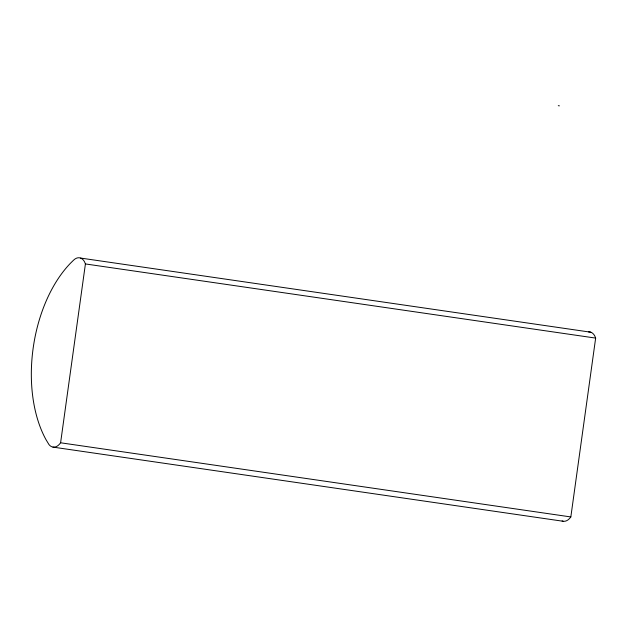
<?xml version="1.0" encoding="UTF-8"?>
<svg xmlns="http://www.w3.org/2000/svg" width="627" height="627" viewBox="0 0 627 627"><rect width="100%" height="100%" fill="white"/><g stroke="black" fill="none" stroke-linecap="round" stroke-linejoin="round"><path stroke-width="0.94" d="M60.6 442.787L85.413 263.943L84.449 261.624A15.119 8.974 -81.7 0 0 73.625 260.119L70.326 263.379A114.373 67.857 -81.7 0 0 45.881 439.456L48.969 444.574A15.119 8.974 -81.7 0 0 60.6 442.787L570.836 516.938L595.65 338.094L594.686 335.766A15.119 8.974 -81.7 0 0 588.534 331.895M558.289 105.681L559.386 105.838M80.617 258.065L590.853 332.216M85.413 263.943L595.65 338.094M52.958 447.114L563.187 521.264M570.836 516.938A15.119 8.974 -81.7 0 1 562.098 520.966"/></g></svg>
